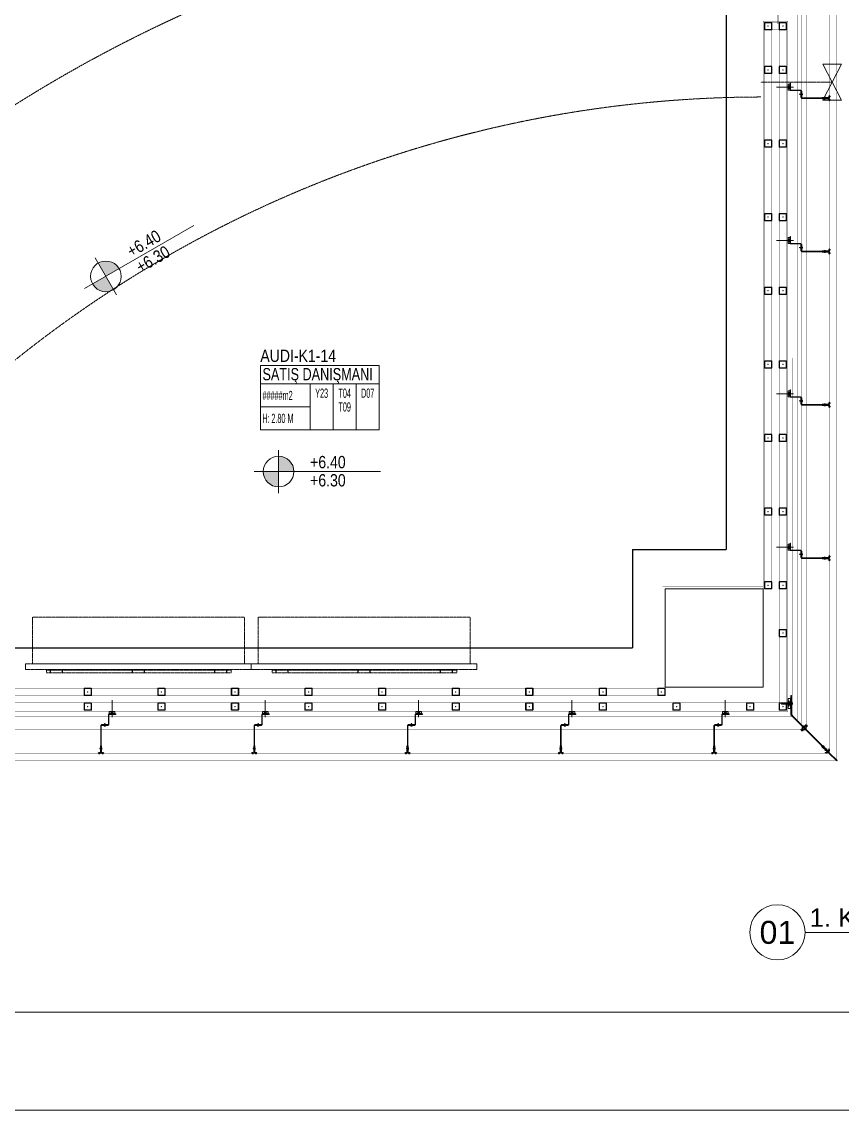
# Model space of a CAD drawing. Extents: x -1457 to 23780, y -2071 to 4205.
# Drawn here: x 10103 to 10772, y 0 to 887 of the extents above; entities that cross this region are included whole.
import ezdxf
from ezdxf.enums import TextEntityAlignment as Align

# ---------------------------------------------------------------- set-up
doc = ezdxf.new("R2010")
doc.units = 0
doc.header["$MEASUREMENT"] = 0
doc.linetypes.add('DASHED2', pattern=[0.375, 0.25, -0.125])
doc.linetypes.add('HIDDEN', pattern=[0.375, 0.25, -0.125])
doc.layers.get('0').update_dxf_attribs({"color": 9, "lineweight": 9})
for name, color, linetype, lineweight in [('21', 9, 'Continuous', 9), ('40A', 9, 'Continuous', 9), ('E-KABLO', 7, 'Continuous', 30), ('M-TEFRIS2-015', 129, 'Continuous', 9)]:
    doc.layers.add(name, color=color, linetype=linetype, lineweight=lineweight)
doc.styles.add('Arial', font='arial.ttf', dxfattribs={"height": 2.5})
doc.styles.add('MuuM_TEXT-ITALIC', font='ARIALNI.TTF')
doc.styles.add('MuuM_TEXT-STANDART', font='ARIALN.TTF')

# ---------------------------------------------------------------- blocks, each defined once
blk = doc.blocks.new('0_drawinglabel')
blk.add_lwpolyline([(3, 0), (46.46, 0)])
blk.add_circle((0, 0), 3)
at = {"style": 'Arial'}
blk.add_attdef('CIZIMADI', text='', height=2, dxfattribs=at).set_placement((3.5, 0), align=Align.BOTTOM_LEFT)
blk.add_attdef('OLCEK', text='', height=2, dxfattribs=at).set_placement((46.46, 0), align=Align.BOTTOM_RIGHT)
blk.add_attdef('CIZIMNO', text='', height=2.5, dxfattribs=at).set_placement((0, 0), align=Align.MIDDLE)
at = {"style": 'MuuM_TEXT-ITALIC'}
blk.add_attdef('DRAWINGNAME', text='', height=2, dxfattribs=at).set_placement((3.5, -0.59), align=Align.TOP_LEFT)
blk.add_attdef('SCALE', text='', height=2, dxfattribs=at).set_placement((46.46, -0.59), align=Align.TOP_RIGHT)
blk = doc.blocks.new('0_elevationtarget-p')
h = blk.add_hatch(color=256)
h.paths.add_polyline_path([(2.5, 0, 0.414214), (0, 2.5), (0, 0)])
h.paths.add_polyline_path([(0, 0), (-2.5, 0, 0.414214), (0, -2.5)])
blk.add_line((0, -3.5), (0, 3.5))
blk.add_lwpolyline([(16.6, 0), (-4, 0)])
blk.add_circle((0, 0), 2.5)
at = {"style": 'Arial'}
blk.add_attdef('BITMISKOT', text='', height=2, dxfattribs=at).set_placement((4.5, 0), align=Align.BOTTOM_LEFT)
blk.add_attdef('KABAKOT', text='', height=2, dxfattribs=at).set_placement((4.5, -0.59), align=Align.TOP_LEFT)
blk = doc.blocks.new('0_roomno2-flat-2')
at = {"layer": '21'}
blk.add_lwpolyline([(96.88, -52.5), (0, -52.5), (0, 0), (96.88, 0)], close=True, dxfattribs=at)
for points in [[(0, -15), (96.88, -15)], [(40.62, -15), (40.62, -52.5)], [(59.38, -15), (59.38, -52.5)], [(78.12, -15), (78.12, -52.5)], [(0, -33.75), (40.62, -33.75)]]:
    blk.add_lwpolyline(points, dxfattribs=at)
at = {"layer": '21', "style": 'MuuM_TEXT-STANDART', "width": 0.6}
blk.add_text('H:', height=7.5, dxfattribs=at).set_placement((1.75, -43.04), align=Align.MIDDLE_LEFT)
at = {"layer": '21', "style": 'Arial'}
blk.add_attdef('ODANO', (0, 5.85), '', height=10, dxfattribs=at)
blk.add_attdef('MEKANADI', text='', height=10, dxfattribs=at).set_placement((1.75, -15), align=Align.BOTTOM_LEFT)
at = {"layer": '21', "style": 'MuuM_TEXT-STANDART', "width": 0.6}
for tag, p in [('M2', (1.75, -24.38)), ('TEMIZTAVANYUKSEKLIGI', (9, -43.04))]:
    blk.add_attdef(tag, text='', height=7.5, dxfattribs=at).set_placement(p, align=Align.MIDDLE_LEFT)
for tag, p in [('YER01', (50, -22.5)), ('TAVAN01', (68.75, -22.5)), ('DUVAR01', (87.5, -22.5)), ('YER02', (50, -33.75)), ('TAVAN02', (68.75, -33.75)), ('DUVAR02', (87.5, -33.75)), ('YER03', (50, -45)), ('TAVAN03', (68.75, -45)), ('DUVAR03', (87.5, -45))]:
    blk.add_attdef(tag, text='', height=7.5, dxfattribs=at).set_placement(p, align=Align.MIDDLE_CENTER)
blk = doc.blocks.new('p-kolon_80x80')
blk.add_lwpolyline([(-40, -40), (40, -40), (40, 40), (-40, 40)], close=True)
blk = doc.blocks.new('p- alum kaplama profil')
at = {"lineweight": 13}
blk.add_lwpolyline([(7.12, 12.59), (7.12, 26.49)], dxfattribs=at)
at = {"lineweight": 18}
blk.add_lwpolyline([(4.09, 6.16), (-1.41, 6.16), (-1.41, 6.46), (4.09, 6.46, 0.414214), (4.29, 6.66), (4.29, 14.66, -0.414214), (4.79, 15.16), (10.29, 15.16), (10.29, 14.86), (4.79, 14.86, 0.414214), (4.59, 14.66), (4.59, 6.66, -0.414214)], format="xyb", close=True, dxfattribs=at)
at = {"lineweight": 5}
blk.add_lwpolyline([(9.44, 15.16), (4.79, 15.16), (4.79, 17.16), (9.44, 17.16)], close=True, dxfattribs=at)
for points in [[(4.79, 15.16), (9.44, 17.16)], [(9.44, 15.16), (4.79, 17.16)]]:
    blk.add_lwpolyline(points, dxfattribs=at)
blk.add_lwpolyline([(-2.06, 5.56), (-2.06, -2.34), (-2.06, -15.69), (-1.66, -15.69), (-1.66, -2.34), (-1.66, 5.56), (-1.66, 5.56), (-1.66, 5.57), (-1.66, 5.57), (-1.66, 5.58), (-1.66, 5.58), (-1.65, 5.59), (-1.65, 5.59), (-1.65, 5.59), (-1.65, 5.6), (-1.65, 5.6), (-1.64, 5.61), (-1.64, 5.61), (-1.64, 5.62), (-1.64, 5.62), (-1.63, 5.62), (-1.63, 5.63), (-1.63, 5.63), (-1.62, 5.63), (-1.62, 5.64), (-1.61, 5.64), (-1.61, 5.64), (-1.61, 5.64), (-1.6, 5.65), (-1.6, 5.65), (-1.59, 5.65), (-1.59, 5.65), (-1.58, 5.65), (-1.58, 5.65), (-1.57, 5.66), (-1.57, 5.66), (-1.56, 5.66), (-1.56, 5.66), (3.94, 5.66), (3.94, 6.06), (-1.56, 6.06), (-1.58, 6.06), (-1.61, 6.05), (-1.63, 6.05), (-1.66, 6.05), (-1.68, 6.04), (-1.7, 6.03), (-1.73, 6.03), (-1.75, 6.02), (-1.77, 6.01), (-1.79, 6), (-1.82, 5.99), (-1.84, 5.97), (-1.86, 5.96), (-1.88, 5.94), (-1.89, 5.93), (-1.91, 5.91), (-1.93, 5.89), (-1.95, 5.87), (-1.96, 5.85), (-1.97, 5.83), (-1.99, 5.81), (-2, 5.79), (-2.01, 5.77), (-2.02, 5.75), (-2.03, 5.72), (-2.04, 5.7), (-2.04, 5.68), (-2.05, 5.65), (-2.05, 5.63), (-2.06, 5.61), (-2.06, 5.58)], close=True)
blk.add_lwpolyline([(-1.66, -2.34), (-2.06, -2.34)])
for points in [[(-2.36, -10.84), (-2.36, -16.39), (-2.36, -16.39, -0.414214), (-2.51, -16.54), (-2.51, -16.54), (-4.06, -16.54), (-4.06, -16.84), (-2.51, -16.84), (-2.51, -16.84, 0.414214), (-2.06, -16.39), (-2.06, -10.84)], [(-1.36, -10.84), (-1.66, -10.84), (-1.66, -16.39, 0.414214), (-1.21, -16.84), (-1.21, -16.84), (0.34, -16.84), (0.34, -16.54), (-1.21, -16.54), (-1.21, -16.54, -0.414214), (-1.36, -16.39), (-1.36, -16.39)]]:
    blk.add_lwpolyline(points, format="xyb", close=True)
for points in [[(0.67, 5.66, -10), (1.91, 5.66, -10)], [(0.67, 5.66, -10), (0.67, 5.64, -10), (0.67, 5.62, -10), (0.67, 5.6, -10), (0.68, 5.58, -10), (0.68, 5.56, -10), (0.69, 5.54, -10), (0.69, 5.52, -10), (0.7, 5.5, -10), (0.7, 5.48, -10), (0.71, 5.46, -10), (0.72, 5.45, -10), (0.73, 5.43, -10), (0.74, 5.41, -10), (0.75, 5.4, -10), (0.76, 5.38, -10), (0.77, 5.36, -10), (0.79, 5.35, -10), (0.8, 5.33, -10), (0.81, 5.32, -10), (0.83, 5.31, -10), (0.84, 5.29, -10), (0.86, 5.28, -10), (0.87, 5.27, -10), (0.89, 5.26, -10), (0.91, 5.25, -10), (0.92, 5.24, -10), (0.94, 5.23, -10), (0.96, 5.22, -10), (0.98, 5.21, -10), (1, 5.21, -10), (1.02, 5.2, -10), (1.03, 5.2, -10)], [(0.96, 5.66, -10), (0.97, 5.66, -10), (0.97, 5.66, -10), (0.97, 5.66, -10), (0.98, 5.66, -10), (0.98, 5.66, -10), (0.99, 5.66, -10), (0.99, 5.66, -10), (1, 5.66, -10), (1, 5.67, -10), (1, 5.67, -10), (1.01, 5.67, -10), (1.01, 5.67, -10), (1.01, 5.67, -10), (1.02, 5.68, -10), (1.02, 5.68, -10), (1.02, 5.68, -10), (1.03, 5.69, -10), (1.03, 5.69, -10), (1.03, 5.69, -10), (1.04, 5.7, -10), (1.04, 5.7, -10), (1.04, 5.7, -10), (1.04, 5.71, -10), (1.04, 5.71, -10), (1.05, 5.72, -10), (1.05, 5.72, -10), (1.05, 5.72, -10), (1.05, 5.73, -10), (1.05, 5.73, -10), (1.05, 5.74, -10), (1.05, 5.74, -10), (1.05, 5.75, -10)], [(1.61, 6.87, -10), (0.98, 6.96, -10)], [(1.33, 5.85, -10), (0.98, 5.88, -10)], [(1.56, 7.05, -10), (1.02, 7.13, -10)], [(1.03, 5.2, -10), (1.04, 5.2, -10), (1.05, 5.19, -10), (1.05, 5.19, -10), (1.06, 5.19, -10), (1.06, 5.19, -10), (1.07, 5.19, -10), (1.07, 5.19, -10), (1.08, 5.19, -10), (1.08, 5.19, -10), (1.09, 5.19, -10), (1.09, 5.18, -10), (1.1, 5.18, -10), (1.1, 5.18, -10), (1.11, 5.18, -10), (1.11, 5.18, -10), (1.12, 5.18, -10), (1.12, 5.18, -10), (1.13, 5.18, -10), (1.13, 5.18, -10), (1.14, 5.18, -10), (1.15, 5.18, -10), (1.15, 5.18, -10), (1.16, 5.17, -10), (1.16, 5.17, -10), (1.17, 5.17, -10), (1.17, 5.17, -10), (1.18, 5.17, -10), (1.18, 5.17, -10), (1.19, 5.17, -10), (1.19, 5.17, -10), (1.2, 5.17, -10), (1.2, 5.17, -10)], [(1.05, 6.91, -10), (1.29, 7.56, -10)], [(1.05, 5.83, -10), (1.05, 6.01, -10)], [(1.05, 5.75, -10), (1.05, 5.83, -10)], [(1.2, 5.17, -10), (1.2, 5.2, -10)], [(1.38, 5.2, -10), (1.2, 5.2, -10)], [(1.29, 4.93, -10), (1.29, 7.8, -10)], [(1.53, 6.82, -10), (1.29, 7.56, -10)], [(1.29, 6.16, -10), (1.29, 6.26, -10)], [(1.38, 5.17, -10), (1.38, 5.2, -10)], [(1.38, 5.17, -10), (1.38, 5.17, -10), (1.39, 5.17, -10), (1.39, 5.17, -10), (1.4, 5.17, -10), (1.41, 5.17, -10), (1.41, 5.17, -10), (1.42, 5.17, -10), (1.42, 5.17, -10), (1.43, 5.17, -10), (1.43, 5.18, -10), (1.44, 5.18, -10), (1.44, 5.18, -10), (1.45, 5.18, -10), (1.45, 5.18, -10), (1.46, 5.18, -10), (1.46, 5.18, -10), (1.47, 5.18, -10), (1.47, 5.18, -10), (1.48, 5.18, -10), (1.48, 5.18, -10), (1.49, 5.18, -10), (1.5, 5.19, -10), (1.5, 5.19, -10), (1.51, 5.19, -10), (1.51, 5.19, -10), (1.52, 5.19, -10), (1.52, 5.19, -10), (1.53, 5.19, -10), (1.53, 5.19, -10), (1.54, 5.19, -10), (1.54, 5.2, -10), (1.55, 5.2, -10)], [(1.53, 5.75, -10), (1.53, 5.92, -10)], [(1.53, 5.75, -10), (1.53, 5.74, -10), (1.53, 5.74, -10), (1.53, 5.73, -10), (1.53, 5.73, -10), (1.53, 5.72, -10), (1.54, 5.72, -10), (1.54, 5.72, -10), (1.54, 5.71, -10), (1.54, 5.71, -10), (1.54, 5.7, -10), (1.54, 5.7, -10), (1.55, 5.7, -10), (1.55, 5.69, -10), (1.55, 5.69, -10), (1.55, 5.69, -10), (1.56, 5.68, -10), (1.56, 5.68, -10), (1.56, 5.68, -10), (1.57, 5.67, -10), (1.57, 5.67, -10), (1.58, 5.67, -10), (1.58, 5.67, -10), (1.58, 5.67, -10), (1.59, 5.66, -10), (1.59, 5.66, -10), (1.6, 5.66, -10), (1.6, 5.66, -10), (1.6, 5.66, -10), (1.61, 5.66, -10), (1.61, 5.66, -10), (1.62, 5.66, -10), (1.62, 5.66, -10)], [(1.55, 5.2, -10), (1.57, 5.2, -10), (1.59, 5.21, -10), (1.6, 5.21, -10), (1.62, 5.22, -10), (1.64, 5.23, -10), (1.66, 5.24, -10), (1.68, 5.25, -10), (1.69, 5.26, -10), (1.71, 5.27, -10), (1.73, 5.28, -10), (1.74, 5.29, -10), (1.76, 5.31, -10), (1.77, 5.32, -10), (1.78, 5.33, -10), (1.8, 5.35, -10), (1.81, 5.36, -10), (1.82, 5.38, -10), (1.83, 5.4, -10), (1.84, 5.41, -10), (1.85, 5.43, -10), (1.86, 5.45, -10), (1.87, 5.46, -10), (1.88, 5.48, -10), (1.89, 5.5, -10), (1.89, 5.52, -10), (1.9, 5.54, -10), (1.9, 5.56, -10), (1.9, 5.58, -10), (1.91, 5.6, -10), (1.91, 5.62, -10), (1.91, 5.64, -10), (1.91, 5.66, -10)], [(-3.84, -17.04, 0), (-3.81, -17.07, 0), (-3.78, -17.1, 0), (-3.75, -17.12, 0), (-3.72, -17.15, 0), (-3.69, -17.17, 0), (-3.66, -17.19, 0), (-3.62, -17.21, 0), (-3.59, -17.23, 0), (-3.55, -17.24, 0), (-3.52, -17.26, 0), (-3.48, -17.27, 0), (-3.44, -17.28, 0), (-3.4, -17.28, 0), (-3.36, -17.29, 0), (-3.32, -17.29, 0), (-3.29, -17.29, 0), (-3.25, -17.29, 0), (-3.21, -17.29, 0), (-3.17, -17.28, 0), (-3.13, -17.28, 0), (-3.09, -17.27, 0), (-3.06, -17.26, 0), (-3.02, -17.24, 0), (-2.98, -17.23, 0), (-2.95, -17.21, 0), (-2.91, -17.19, 0), (-2.88, -17.17, 0), (-2.85, -17.15, 0), (-2.82, -17.12, 0), (-2.79, -17.1, 0), (-2.76, -17.07, 0), (-2.73, -17.04, 0)], [(-3.29, -17.04, 0), (-3.84, -17.04, 0)], [(-2.85, -16.54, 0), (-2.86, -16.51, 0), (-2.87, -16.47, 0), (-2.89, -16.44, 0), (-2.91, -16.41, 0), (-2.93, -16.38, 0), (-2.96, -16.35, 0), (-2.98, -16.33, 0), (-3.01, -16.31, 0), (-3.04, -16.29, 0), (-3.07, -16.27, 0), (-3.11, -16.25, 0), (-3.14, -16.24, 0), (-3.18, -16.23, 0), (-3.21, -16.22, 0), (-3.25, -16.22, 0), (-3.29, -16.22, 0), (-3.32, -16.22, 0), (-3.36, -16.22, 0), (-3.39, -16.23, 0), (-3.43, -16.24, 0), (-3.46, -16.25, 0), (-3.5, -16.27, 0), (-3.53, -16.29, 0), (-3.56, -16.31, 0), (-3.59, -16.33, 0), (-3.61, -16.35, 0), (-3.64, -16.38, 0), (-3.66, -16.41, 0), (-3.68, -16.44, 0), (-3.7, -16.47, 0), (-3.71, -16.51, 0), (-3.73, -16.54, 0)], [(-3.29, -16.54, 0), (-3.73, -16.54, 0)], [(-3.29, -16.54, 0), (-3.55, -16.54, 0)], [(-3.55, -16.54, 0), (-3.29, -16.54, 0)], [(-3.55, -17.04, 0), (-3.55, -16.54, 0)], [(-3.29, -17.54, 0), (-3.29, -16.04, 0)], [(-3.29, -16.54, 0), (-2.85, -16.54, 0)], [(-3.29, -16.54, 0), (-3.03, -16.54, 0)], [(-3.03, -16.54, 0), (-3.29, -16.54, 0)], [(-3.29, -17.04, 0), (-2.73, -17.04, 0)], [(-3.03, -17.04, 0), (-3.03, -16.54, 0)], [(-2.86, -13.04, 0), (-0.86, -13.04, 0)], [(-2.36, -12.52, 0), (-2.4, -12.53, 0), (-2.43, -12.56, 0), (-2.47, -12.58, 0), (-2.5, -12.6, 0), (-2.53, -12.63, 0), (-2.56, -12.66, 0), (-2.59, -12.69, 0), (-2.61, -12.73, 0), (-2.63, -12.76, 0), (-2.65, -12.8, 0), (-2.67, -12.84, 0), (-2.68, -12.88, 0), (-2.69, -12.92, 0), (-2.7, -12.96, 0), (-2.71, -13, 0), (-2.71, -13.04, 0), (-2.71, -13.08, 0), (-2.7, -13.13, 0), (-2.69, -13.17, 0), (-2.68, -13.21, 0), (-2.67, -13.25, 0), (-2.65, -13.28, 0), (-2.63, -13.32, 0), (-2.61, -13.36, 0), (-2.59, -13.39, 0), (-2.56, -13.42, 0), (-2.53, -13.45, 0), (-2.5, -13.48, 0), (-2.47, -13.51, 0), (-2.43, -13.53, 0), (-2.4, -13.55, 0), (-2.36, -13.57, 0)], [(-2.36, -13.04, 0), (-2.36, -12.52, 0)], [(-2.36, -13.04, 0), (-2.36, -12.73, 0)], [(-2.36, -12.73, 0), (-2.36, -13.04, 0)], [(-1.36, -12.73, 0), (-2.36, -12.73, 0)], [(-2.36, -13.04, 0), (-2.36, -13.36, 0)], [(-2.36, -13.04, 0), (-2.36, -13.57, 0)], [(-2.36, -13.36, 0), (-2.36, -13.04, 0)], [(-1.36, -13.36, 0), (-2.36, -13.36, 0)], [(-1.36, -13.04, 0), (-1.36, -12.37, 0)], [(-1.36, -13.72, 0), (-1.32, -13.68, 0), (-1.29, -13.65, 0), (-1.26, -13.61, 0), (-1.23, -13.58, 0), (-1.2, -13.54, 0), (-1.18, -13.5, 0), (-1.16, -13.45, 0), (-1.14, -13.41, 0), (-1.12, -13.37, 0), (-1.1, -13.32, 0), (-1.09, -13.28, 0), (-1.08, -13.23, 0), (-1.07, -13.18, 0), (-1.06, -13.14, 0), (-1.06, -13.09, 0), (-1.06, -13.04, 0), (-1.06, -12.99, 0), (-1.06, -12.95, 0), (-1.07, -12.9, 0), (-1.08, -12.85, 0), (-1.09, -12.81, 0), (-1.1, -12.76, 0), (-1.12, -12.72, 0), (-1.14, -12.67, 0), (-1.16, -12.63, 0), (-1.18, -12.59, 0), (-1.2, -12.55, 0), (-1.23, -12.51, 0), (-1.26, -12.47, 0), (-1.29, -12.43, 0), (-1.32, -12.4, 0), (-1.36, -12.37, 0)], [(-1.36, -13.04, 0), (-1.36, -13.72, 0)], [(-0.56, -17.04, 0), (-1.11, -17.04, 0)], [(0, -17.04, 0), (-0.03, -17.07, 0), (-0.06, -17.1, 0), (-0.09, -17.12, 0), (-0.12, -17.15, 0), (-0.15, -17.17, 0), (-0.18, -17.19, 0), (-0.22, -17.21, 0), (-0.25, -17.23, 0), (-0.29, -17.24, 0), (-0.33, -17.26, 0), (-0.36, -17.27, 0), (-0.4, -17.28, 0), (-0.44, -17.28, 0), (-0.48, -17.29, 0), (-0.52, -17.29, 0), (-0.56, -17.29, 0), (-0.59, -17.29, 0), (-0.63, -17.29, 0), (-0.67, -17.28, 0), (-0.71, -17.28, 0), (-0.75, -17.27, 0), (-0.79, -17.26, 0), (-0.82, -17.24, 0), (-0.86, -17.23, 0), (-0.89, -17.21, 0), (-0.93, -17.19, 0), (-0.96, -17.17, 0), (-0.99, -17.15, 0), (-1.02, -17.12, 0), (-1.05, -17.1, 0), (-1.08, -17.07, 0), (-1.11, -17.04, 0)], [(-1, -16.54, 0), (-0.98, -16.51, 0), (-0.97, -16.47, 0), (-0.95, -16.44, 0), (-0.93, -16.41, 0), (-0.91, -16.38, 0), (-0.88, -16.35, 0), (-0.86, -16.33, 0), (-0.83, -16.31, 0), (-0.8, -16.29, 0), (-0.77, -16.27, 0), (-0.73, -16.25, 0), (-0.7, -16.24, 0), (-0.66, -16.23, 0), (-0.63, -16.22, 0), (-0.59, -16.22, 0), (-0.56, -16.22, 0), (-0.52, -16.22, 0), (-0.48, -16.22, 0), (-0.45, -16.23, 0), (-0.41, -16.24, 0), (-0.38, -16.25, 0), (-0.34, -16.27, 0), (-0.31, -16.29, 0), (-0.28, -16.31, 0), (-0.25, -16.33, 0), (-0.23, -16.35, 0), (-0.2, -16.38, 0), (-0.18, -16.41, 0), (-0.16, -16.44, 0), (-0.14, -16.47, 0), (-0.13, -16.51, 0), (-0.12, -16.54, 0)], [(-0.56, -16.54, 0), (-1, -16.54, 0)], [(-0.56, -16.54, 0), (-0.82, -16.54, 0)], [(-0.82, -16.54, 0), (-0.56, -16.54, 0)], [(-0.82, -17.04, 0), (-0.82, -16.54, 0)], [(-0.56, -17.54, 0), (-0.56, -16.04, 0)], [(-0.56, -16.54, 0), (-0.3, -16.54, 0)], [(-0.56, -16.54, 0), (-0.12, -16.54, 0)], [(-0.3, -16.54, 0), (-0.56, -16.54, 0)], [(-0.56, -17.04, 0), (0, -17.04, 0)], [(-0.3, -17.04, 0), (-0.3, -16.54, 0)]]:
    blk.add_polyline3d(points)
blk = doc.blocks.new('p-cephe_kose profili')
at = {"linetype": 'Continuous', "lineweight": 13}
for p, q in [((-2.75, 12.75), (-3.15, 12.75)), ((-3.15, -2.87), (-3.15, 12.75)), ((-2.75, -3.03), (-2.75, 12.75)), ((-3.15, -2.87), (-30.14, -29.86)), ((-2.75, -3.03), (-29.86, -30.14)), ((-33.85, -33.57), (-40.45, -40.17)), ((-33.57, -33.85), (-40.17, -40.45)), ((-34, -30.65), (-34, -32.75)), ((-34, -30.65), (-33.7, -30.65)), ((-33.85, -33.57), (-30.14, -29.86)), ((-33.57, -33.85), (-33.85, -33.57)), ((-33.7, -30.65), (-33.7, -32.75)), ((-33.57, -33.85), (-29.86, -30.14)), ((-33.53, -32.82), (-28.58, -27.87)), ((-33.32, -33.03), (-28.37, -28.08)), ((-28.08, -28.37), (-33.03, -33.32)), ((-27.87, -28.58), (-32.82, -33.53)), ((-32.75, -33.7), (-30.65, -33.7)), ((-32.75, -34), (-30.65, -34)), ((-30.65, -34), (-30.65, -33.7)), ((-30.14, -29.86), (-29.86, -30.14)), ((-29.86, -30.14), (-30.14, -29.86)), ((-28.37, -28.08), (-28.58, -27.87)), ((-28.08, -28.37), (-27.87, -28.58)), ((-40.45, -40.17), (-40.17, -40.45))]:
    blk.add_line(p, q, dxfattribs=at)
at = {"linetype": 'Continuous', "lineweight": 5}
for p, q in [((-2.75, 2.25), (-0.25, 10.25)), ((-0.25, 2.25), (-2.75, 10.25)), ((-3.15, 6.69), (1.05, 6.69)), ((1.05, 5.81), (-3.15, 5.81)), ((-2.73, 6.25), (4.2, 6.25)), ((4.85, 6.62), (1.05, 6.62)), ((4.85, 5.88), (1.05, 5.88))]:
    blk.add_line(p, q, dxfattribs=at)
for p, q in [((-16.23, -12.06), (-13.36, -12.06)), ((-15.99, -11.97), (-15.95, -11.97)), ((-15.99, -12.15), (-15.95, -12.15)), ((-15.95, -11.97), (-15.95, -12.15)), ((-15.5, -12.68), (-15.5, -11.44)), ((-15.41, -11.82), (-15.23, -11.82)), ((-15.41, -12.3), (-15.32, -12.3)), ((-15.32, -12.3), (-15.14, -12.3)), ((-15.3, -12.02), (-15.28, -12.37)), ((-15.23, -11.82), (-15.05, -11.82)), ((-15.19, -11.74), (-15.1, -12.37)), ((-15.14, -12.3), (-14.96, -12.3)), ((-15.05, -11.82), (-14.87, -11.82)), ((-15.01, -11.74), (-14.92, -12.37)), ((-14.96, -12.3), (-14.78, -12.3)), ((-14.87, -11.82), (-14.69, -11.82)), ((-14.83, -11.74), (-14.74, -12.37)), ((-14.78, -12.3), (-14.6, -12.3)), ((-14.69, -11.82), (-14.51, -11.82)), ((-14.65, -11.74), (-14.56, -12.37)), ((-14.6, -12.3), (-14.42, -12.3)), ((-14.51, -11.82), (-14.33, -11.82)), ((-14.47, -11.74), (-14.38, -12.37)), ((-14.42, -12.3), (-14.24, -12.3)), ((-14.33, -11.82), (-13.6, -12.06)), ((-14.29, -11.74), (-14.2, -12.37)), ((-14.24, -12.3), (-13.6, -12.06)), ((-14.1, -11.79), (-14.03, -12.33)), ((-12.68, -15.51), (-11.44, -15.51)), ((-11.74, -14.3), (-12.37, -14.21)), ((-11.74, -14.48), (-12.37, -14.39)), ((-11.74, -14.66), (-12.37, -14.57)), ((-11.74, -14.84), (-12.37, -14.75)), ((-11.74, -15.02), (-12.37, -14.93)), ((-11.74, -15.2), (-12.37, -15.11)), ((-12.02, -15.31), (-12.37, -15.29)), ((-11.79, -14.11), (-12.33, -14.03)), ((-12.3, -14.25), (-12.06, -13.61)), ((-12.3, -14.43), (-12.3, -14.25)), ((-12.3, -14.61), (-12.3, -14.43)), ((-12.3, -14.79), (-12.3, -14.61)), ((-12.3, -14.97), (-12.3, -14.79)), ((-12.3, -15.15), (-12.3, -14.97)), ((-12.3, -15.33), (-12.3, -15.15)), ((-12.3, -15.42), (-12.3, -15.33)), ((-12.15, -15.99), (-12.15, -15.96)), ((-11.97, -15.96), (-12.15, -15.96)), ((-12.06, -16.24), (-12.06, -13.37)), ((-11.82, -14.34), (-12.06, -13.61)), ((-11.97, -15.99), (-11.97, -15.96)), ((-11.82, -14.52), (-11.82, -14.34)), ((-11.82, -14.7), (-11.82, -14.52)), ((-11.82, -14.88), (-11.82, -14.7)), ((-11.82, -15.06), (-11.82, -14.88)), ((-11.82, -15.24), (-11.82, -15.06)), ((-11.82, -15.42), (-11.82, -15.24))]:
    blk.add_line(p, q)
at = {"linetype": 'Continuous', "lineweight": 18}
for p, q in [((-15.25, -10.86), (-15.25, -14)), ((-15.25, -10.86), (-14.95, -10.86)), ((-14.95, -10.86), (-14.95, -14)), ((-14.78, -14.07), (-12.56, -11.86)), ((-14.57, -14.28), (-12.35, -12.07)), ((-12.07, -12.35), (-14.28, -14.57)), ((-11.86, -12.56), (-14.07, -14.78)), ((-14, -14.95), (-10.86, -14.95)), ((-14, -15.25), (-10.86, -15.25)), ((-12.35, -12.07), (-12.56, -11.86)), ((-12.07, -12.35), (-11.86, -12.56)), ((-10.86, -15.25), (-10.86, -14.95))]:
    blk.add_line(p, q, dxfattribs=at)
at = {"lineweight": 5}
for p, q in [((-13.02, -13.73), (-13.73, -13.02)), ((-13.29, -13.01), (-13.66, -13.38)), ((-13.65, -12.66), (-12.44, -13.86)), ((-13.29, -13.01), (-13.52, -13.23)), ((-13.52, -13.23), (-13.29, -13.01)), ((-13.29, -13.01), (-12.92, -12.64)), ((-13.29, -13.01), (-13.07, -12.79)), ((-13.07, -12.79), (-13.29, -13.01)), ((-12.57, -13.28), (-13.28, -12.57)), ((-12.8, -13.5), (-13.27, -13.98)), ((-12.8, -13.5), (-12.32, -13.03)), ((-34.6, -31.92), (-33.2, -31.92)), ((-34.1, -31.92), (-34.1, -31.37)), ((-34.1, -31.66), (-33.7, -31.66)), ((-34.1, -31.92), (-34.1, -32.47)), ((-34.1, -32.18), (-33.7, -32.18)), ((-33.7, -31.92), (-33.7, -31.48)), ((-33.7, -31.92), (-33.7, -31.66)), ((-33.7, -31.66), (-33.7, -31.92)), ((-33.7, -31.92), (-33.7, -32.36)), ((-33.7, -31.92), (-33.7, -32.18)), ((-33.7, -32.18), (-33.7, -31.92)), ((-31.92, -34.1), (-32.47, -34.1)), ((-31.92, -33.7), (-32.36, -33.7)), ((-31.92, -33.7), (-32.18, -33.7)), ((-32.18, -33.7), (-31.92, -33.7)), ((-32.18, -34.1), (-32.18, -33.7)), ((-31.22, -31.93), (-31.93, -31.22)), ((-31.92, -34.6), (-31.92, -33.2)), ((-31.92, -33.7), (-31.66, -33.7)), ((-31.92, -33.7), (-31.48, -33.7)), ((-31.66, -33.7), (-31.92, -33.7)), ((-31.92, -34.1), (-31.37, -34.1)), ((-31.49, -31.21), (-31.86, -31.58)), ((-31.85, -30.86), (-30.64, -32.06)), ((-31.49, -31.21), (-31.71, -31.43)), ((-31.71, -31.43), (-31.49, -31.21)), ((-31.66, -34.1), (-31.66, -33.7)), ((-31.49, -31.21), (-31.12, -30.84)), ((-31.49, -31.21), (-31.27, -30.99)), ((-31.27, -30.99), (-31.49, -31.21)), ((-30.77, -31.48), (-31.48, -30.77)), ((-31, -31.7), (-31.47, -32.18)), ((-31, -31.7), (-30.52, -31.23)), ((-28.94, -29.65), (-29.65, -28.94)), ((-29.22, -28.93), (-29.59, -29.3)), ((-29.57, -28.58), (-28.37, -29.78)), ((-29.22, -28.93), (-29.44, -29.16)), ((-29.44, -29.16), (-29.22, -28.93)), ((-29.22, -28.93), (-28.84, -28.56)), ((-29.22, -28.93), (-28.99, -28.71)), ((-28.99, -28.71), (-29.22, -28.93)), ((-28.5, -29.21), (-29.21, -28.5)), ((-28.72, -29.43), (-29.2, -29.91)), ((-28.72, -29.43), (-28.24, -28.95))]:
    blk.add_line(p, q, dxfattribs=at)
at = {"lineweight": 0}
blk.add_line((-34, -32.75), (-34, -30.75), dxfattribs=at)
at = {"linetype": 'Continuous', "lineweight": 5}
for points in [[(-2.75, 10.25), (-0.25, 10.25), (-0.25, 2.25), (-2.75, 2.25)], [(1.05, 6.75), (4.85, 6.75), (4.85, 5.75), (1.05, 5.75)]]:
    blk.add_lwpolyline(points, close=True, dxfattribs=at)
blk.add_lwpolyline([(-38.03, -37.75), (-37.75, -38.03)])
for centre, radius, start, end in [((-14.88, -12.06), 1.11, 166.64023, 175.47875), ((-14.88, -12.06), 1.11, 184.52125, 193.35977), ((-15.5, -11.91), 0.473, 90, 166.64023), ((-15.5, -12.21), 0.473, 193.35977, 270), ((-15.41, -11.73), 0.09, 180, 270), ((-15.41, -12.39), 0.09, 90, 180), ((-12.21, -15.51), 0.473, 180, 256.64023), ((-12.39, -15.42), 0.09, 270, 0), ((-12.06, -14.89), 1.11, 256.64023, 265.47875), ((-12.06, -14.89), 1.11, 274.52125, 283.35977), ((-11.73, -15.42), 0.09, 180, 270), ((-11.91, -15.51), 0.473, 283.35977, 360)]:
    blk.add_arc(centre, radius, start, end)
at = {"linetype": 'Continuous', "lineweight": 18}
for centre, radius, start, end in [((-14.85, -14), 0.4, 180, 315), ((-14.85, -14), 0.1, 180, 315), ((-14, -14.85), 0.4, 135, 270), ((-14, -14.85), 0.1, 135, 270)]:
    blk.add_arc(centre, radius, start, end, dxfattribs=at)
at = {"lineweight": 5}
for centre, radius, start, end in [((-13.35, -12.95), 0.57, 67.91943, 202.08057), ((-13.23, -13.07), 0.909, 267.07503, 2.92498), ((-33.62, -31.92), 0.732, 131.19054, 228.80946), ((-33.83, -31.92), 0.46, 286.95738, 73.04263), ((-31.92, -33.62), 0.732, 221.19054, 318.80946), ((-31.92, -33.83), 0.46, 16.95737, 163.04262), ((-31.55, -31.15), 0.57, 67.91943, 202.08057), ((-31.43, -31.27), 0.909, 267.07503, 2.92498), ((-29.27, -28.88), 0.57, 67.91943, 202.08057), ((-29.15, -29), 0.909, 267.07503, 2.92498)]:
    blk.add_arc(centre, radius, start, end, dxfattribs=at)
at = {"linetype": 'Continuous', "lineweight": 13}
for centre, radius, start, end in [((-33.6, -32.75), 0.4, 180, 315), ((-33.6, -32.75), 0.1, 180, 315), ((-32.75, -33.6), 0.4, 135, 270), ((-32.75, -33.6), 0.1, 135, 270)]:
    blk.add_arc(centre, radius, start, end, dxfattribs=at)
at = {"linetype": 'Continuous', "lineweight": 5}
blk.add_rational_spline([(-3.15, 7.25), (-3.22, 7.25), (-3.29, 7.25), (-3.63, 7.25), (-3.68, 6.91), (-3.7, 6.83), (-3.71, 6.75), (-3.79, 6.25), (-3.71, 5.75), (-3.7, 5.67), (-3.68, 5.59), (-3.63, 5.25), (-3.29, 5.25), (-3.22, 5.25), (-3.15, 5.25), (-3.15, 6.25), (-3.15, 7.25)], [1, 1, 1, 0.760917374327, 1, 1, 1, 1, 1, 1, 1, 0.760917374327, 1, 1, 1, 1, 1], degree=2, knots=[0, 0, 0, 1, 1, 2, 2, 3, 3, 4, 4, 5, 5, 6, 6, 7, 7, 8, 8, 8], dxfattribs=at)
blk = doc.blocks.new('p-cam dönüş noktası')
at = {"layer": '21', "elevation": 0}
for points in [[(-26.5, 56.83), (-34.04, 56.83), (-26.5, 42.14)], [(-26.5, 56.83), (-18.95, 56.83), (-26.5, 42.14)], [(-26.5, 27.45), (-34.04, 27.45), (-26.5, 42.14)], [(-26.5, 27.45), (-18.95, 27.45), (-26.5, 42.14)]]:
    blk.add_lwpolyline(points, dxfattribs=at)
at = {"layer": '21', "linetype": 'DASHED2', "elevation": 0}
blk.add_lwpolyline([(-26.5, 42.14), (-84.7, 42.14)], dxfattribs=at)
at = {"layer": '21', "style": 'MuuM_TEXT-STANDART'}
for s, p in [('CAM DÖNÜŞ ', (0, 0)), ('NOKTASI', (19.23, 10.07))]:
    blk.add_text(s, height=10, rotation=90, dxfattribs=at).set_placement(p)
blk = doc.blocks.new('prf-60x60')
for points in [[(-2.5, -6), (2.5, -6, 0.414214), (3, -5.5), (3, -0.5, 0.414214), (2.5, 0), (-2.5, 0, 0.414214), (-3, -0.5), (-3, -5.5, 0.414214)], [(-2.5, -5.7), (2.5, -5.7, 0.414214), (2.7, -5.5), (2.7, -0.5, 0.414214), (2.5, -0.3), (-2.5, -0.3, 0.414214), (-2.7, -0.5), (-2.7, -5.5, 0.414214)]]:
    blk.add_lwpolyline(points, format="xyb", close=True)
at = {"color": 252}
blk.add_point((0, -3), dxfattribs=at)

msp = doc.modelspace()

# ---------------------------------------------------------------- linework, layer by layer
at = {"layer": '40A'}
for points in [[(11890, 4205), (5945, 4205), (5945, 0), (11890, 0)], [(11350.06, 80), (6025, 80), (6025, 4125), (11350.06, 4125)]]:
    msp.add_lwpolyline(points, close=True, dxfattribs=at)
at = {"layer": 'E-KABLO', "color": 6}
for p, q in [((10677.25, 1214.55), (10677.25, 457.09)), ((10601, 457.09), (10601, 377.01)), ((10601, 457.09), (10677.25, 457.09)), ((10034.69, 377.01), (10601, 377.01))]:
    msp.add_line(p, q, dxfattribs=at)
at = {"layer": 'M-TEFRIS2-015', "linetype": 'HIDDEN', "lineweight": 0}
for p, q in [((10111.53, 363.89), (10111.53, 401.89)), ((10111.53, 401.89), (10284.53, 401.89)), ((10284.53, 401.89), (10284.53, 363.89)), ((10295.53, 363.89), (10295.53, 401.89)), ((10295.53, 401.89), (10468.53, 401.89)), ((10468.53, 401.89), (10468.53, 363.89)), ((10106.03, 359.39), (10106.03, 363.89)), ((10106.03, 363.89), (10290.03, 363.89)), ((10284.53, 363.89), (10111.53, 363.89)), ((10290.03, 359.39), (10290.03, 363.89)), ((10290.03, 359.39), (10290.03, 363.89)), ((10290.03, 363.89), (10474.03, 363.89)), ((10468.53, 363.89), (10295.53, 363.89)), ((10474.03, 359.39), (10474.03, 363.89)), ((10290.03, 359.39), (10106.03, 359.39)), ((10123.04, 356.59), (10123.04, 359.09)), ((10126.03, 359.09), (10123.04, 359.09)), ((10126.03, 358.59), (10123.04, 358.59)), ((10273.69, 356.59), (10123.04, 356.59)), ((10126.03, 357.09), (10126.03, 359.39)), ((10126.23, 357.09), (10126.03, 357.09)), ((10126.23, 356.59), (10126.03, 356.59)), ((10126.23, 357.09), (10126.23, 359.39)), ((10135.83, 359.09), (10126.23, 359.09)), ((10135.83, 358.59), (10126.23, 358.59)), ((10135.83, 357.09), (10135.83, 359.39)), ((10136.03, 357.09), (10135.83, 357.09)), ((10135.83, 356.59), (10136.03, 356.59)), ((10136.03, 357.09), (10136.03, 359.39)), ((10193.03, 359.09), (10136.03, 359.09)), ((10193.03, 358.59), (10136.03, 358.59)), ((10193.03, 357.09), (10193.03, 359.39)), ((10193.23, 357.09), (10193.03, 357.09)), ((10193.23, 356.59), (10193.03, 356.59)), ((10193.23, 357.09), (10193.23, 359.39)), ((10202.83, 359.09), (10193.23, 359.09)), ((10202.83, 358.59), (10193.23, 358.59)), ((10202.83, 357.09), (10202.83, 359.39)), ((10203.03, 357.09), (10202.83, 357.09)), ((10202.83, 356.59), (10203.03, 356.59)), ((10203.03, 357.09), (10203.03, 359.39)), ((10260.03, 359.09), (10203.03, 359.09)), ((10260.03, 358.59), (10203.03, 358.59)), ((10260.03, 357.09), (10260.03, 359.39)), ((10260.23, 357.09), (10260.03, 357.09)), ((10260.23, 356.59), (10260.03, 356.59)), ((10260.23, 357.09), (10260.23, 359.39)), ((10269.83, 359.09), (10260.23, 359.09)), ((10269.83, 358.59), (10260.23, 358.59)), ((10269.83, 357.09), (10269.83, 359.39)), ((10270.03, 357.09), (10269.83, 357.09)), ((10269.83, 356.59), (10270.03, 356.59)), ((10270.03, 357.09), (10270.03, 359.39)), ((10273.69, 359.09), (10270.03, 359.09)), ((10273.69, 358.59), (10270.03, 358.59)), ((10273.69, 359.09), (10273.69, 356.59)), ((10474.03, 359.39), (10290.03, 359.39)), ((10307.04, 356.59), (10307.04, 359.09)), ((10310.03, 359.09), (10307.04, 359.09)), ((10310.03, 358.59), (10307.04, 358.59)), ((10457.69, 356.59), (10307.04, 356.59)), ((10310.03, 357.09), (10310.03, 359.39)), ((10310.23, 357.09), (10310.03, 357.09)), ((10310.23, 356.59), (10310.03, 356.59)), ((10310.23, 357.09), (10310.23, 359.39)), ((10319.83, 359.09), (10310.23, 359.09)), ((10319.83, 358.59), (10310.23, 358.59)), ((10319.83, 357.09), (10319.83, 359.39)), ((10320.03, 357.09), (10319.83, 357.09)), ((10319.83, 356.59), (10320.03, 356.59)), ((10320.03, 357.09), (10320.03, 359.39)), ((10377.03, 359.09), (10320.03, 359.09)), ((10377.03, 358.59), (10320.03, 358.59)), ((10377.03, 357.09), (10377.03, 359.39)), ((10377.23, 357.09), (10377.03, 357.09)), ((10377.23, 356.59), (10377.03, 356.59)), ((10377.23, 357.09), (10377.23, 359.39)), ((10386.83, 359.09), (10377.23, 359.09)), ((10386.83, 358.59), (10377.23, 358.59)), ((10386.83, 357.09), (10386.83, 359.39)), ((10387.03, 357.09), (10386.83, 357.09)), ((10386.83, 356.59), (10387.03, 356.59)), ((10387.03, 357.09), (10387.03, 359.39)), ((10444.03, 359.09), (10387.03, 359.09)), ((10444.03, 358.59), (10387.03, 358.59)), ((10444.03, 357.09), (10444.03, 359.39)), ((10444.23, 357.09), (10444.03, 357.09)), ((10444.23, 356.59), (10444.03, 356.59)), ((10444.23, 357.09), (10444.23, 359.39)), ((10453.83, 359.09), (10444.23, 359.09)), ((10453.83, 358.59), (10444.23, 358.59)), ((10453.83, 357.09), (10453.83, 359.39)), ((10454.03, 357.09), (10453.83, 357.09)), ((10453.83, 356.59), (10454.03, 356.59)), ((10454.03, 357.09), (10454.03, 359.39)), ((10457.69, 359.09), (10454.03, 359.09)), ((10457.69, 358.59), (10454.03, 358.59)), ((10457.69, 359.09), (10457.69, 356.59))]:
    msp.add_line(p, q, dxfattribs=at)
at = {"layer": 'M-TEFRIS2-015', "linetype": 'HIDDEN', "lineweight": 0, "const_width": 0.2}
for points in [[(10767.5, 906.95), (10767.5, 906.95), (10767.5, 285), (9765.58, 285)], [(10761.5, 906.95), (10761.5, 291), (9765.58, 291)], [(10735.5, 906.65), (10735.5, 317), (9765.58, 317)], [(10738.5, 906.65), (10738.5, 314), (9765.58, 314)], [(10742.5, 906.65), (10742.5, 906.65), (10742.5, 310), (9765.88, 310)], [(9773.88, 320.98), (10731.53, 321.02), (10731.5, 897.1), (10731.5, 897.1)], [(10719.15, 898.57), (10719.15, 885.75), (10719.28, 885.57), (10720.02, 885.57), (10720.15, 885.75), (10720.15, 898.57)], [(10708.5, 425), (10708.5, 886.77), (10726.5, 886.77), (10726.5, 326), (9793.76, 326), (9793.76, 344), (9927.5, 344)], [(10714.5, 425), (10714.5, 880.77), (10720.5, 880.77), (10720.5, 332), (9799.76, 332), (9799.76, 338), (9927.5, 338), (9927.5, 344)], [(10625.5, 345), (10625.5, 427), (10707.5, 427)], [(10707.5, 425), (10708.5, 425)], [(10007.5, 344), (10627.5, 344), (10627.5, 345)], [(10007.5, 338), (10627, 338)]]:
    msp.add_lwpolyline(points, dxfattribs=at)
msp.add_lwpolyline([(10707.5, 887.77), (10727.5, 887.77), (10727.5, 325), (9792.76, 325), (9792.76, 345), (10707.5, 345)], close=True, dxfattribs=at)
at = {"layer": 'M-TEFRIS2-015', "linetype": 'HIDDEN', "lineweight": 0}
for radius, start, end in [(1335.17, 90, 158.16106), (1144.79, 90, 155.56908), (975, 90.11753, 149.41968)]:
    msp.add_arc((10707.5, -149.03), radius, start, end, dxfattribs=at)

# ---------------------------------------------------------------- block references
at = {"layer": '21'}
ref = msp.add_blockref('0_drawinglabel', (10719.05, 145), dxfattribs=dict(at, xscale=7.5, yscale=7.5, zscale=7.5))
ref.add_attrib('CIZIMNO', '01', dxfattribs={"layer": '0', "height": 18.75, "style": 'Arial'}).set_placement((10719.05, 145), align=Align.MIDDLE)
ref.add_attrib('CIZIMADI', '1. KAT PLANI', dxfattribs={"layer": '0', "height": 15, "style": 'Arial'}).set_placement((10745.3, 145), align=Align.BOTTOM_LEFT)
ref.add_attrib('OLCEK', '1:50', dxfattribs={"layer": '0', "height": 15, "style": 'Arial'}).set_placement((11067.5, 145), align=Align.BOTTOM_RIGHT)
at = {"layer": 'M-TEFRIS2-015', "linetype": 'HIDDEN', "lineweight": 0}
for name, p, rotation in [('prf-60x60', (10714.5, 883.77), 270), ('prf-60x60', (10726.5, 883.77), 270), ('prf-60x60', (10714.5, 848), 270), ('prf-60x60', (10726.5, 848), 270), ('p- alum kaplama profil', (10744.66, 826.86), 90), ('prf-60x60', (10714.5, 788), 270), ('prf-60x60', (10726.5, 788), 270), ('prf-60x60', (10714.5, 728), 270), ('prf-60x60', (10726.5, 728), 270), ('p- alum kaplama profil', (10744.66, 701.86), 90), ('prf-60x60', (10714.5, 668), 270), ('prf-60x60', (10726.5, 668), 270), ('prf-60x60', (10714.5, 608), 270), ('prf-60x60', (10726.5, 608), 270), ('p- alum kaplama profil', (10744.66, 576.86), 90), ('prf-60x60', (10714.5, 548), 270), ('prf-60x60', (10726.5, 548), 270), ('prf-60x60', (10714.5, 488), 270), ('prf-60x60', (10726.5, 488), 270), ('p- alum kaplama profil', (10744.66, 451.86), 90), ('prf-60x60', (10714.5, 428), 270), ('prf-60x60', (10726.5, 428), 270), ('prf-60x60', (10726.5, 389), 270), ('prf-60x60', (10159.76, 341), 270), ('prf-60x60', (10219.76, 341), 270), ('prf-60x60', (10279.76, 341), 270), ('prf-60x60', (10339.76, 341), 270), ('prf-60x60', (10399.76, 341), 270), ('prf-60x60', (10459.76, 341), 270), ('prf-60x60', (10519.76, 341), 270), ('prf-60x60', (10579.76, 341), 270), ('prf-60x60', (10627.5, 341), 270), ('prf-60x60', (10159.76, 329), 270), ('prf-60x60', (10219.76, 329), 270), ('prf-60x60', (10279.76, 329), 270), ('prf-60x60', (10339.76, 329), 270), ('prf-60x60', (10399.76, 329), 270), ('prf-60x60', (10459.76, 329), 270), ('prf-60x60', (10519.76, 329), 270), ('prf-60x60', (10579.76, 329), 270), ('prf-60x60', (10639.76, 329), 270), ('prf-60x60', (10699.76, 329), 270), ('prf-60x60', (10726.5, 329), 270)]:
    msp.add_blockref(name, p, dxfattribs=dict(at, rotation=rotation))
for name, p in [('p-cam dönüş noktası', (10790.18, 795.83)), ('p-kolon_80x80', (10667.5, 385)), ('p- alum kaplama profil', (10169.36, 307.84)), ('p- alum kaplama profil', (10294.36, 307.84)), ('p- alum kaplama profil', (10419.36, 307.84)), ('p- alum kaplama profil', (10544.36, 307.84)), ('p- alum kaplama profil', (10669.36, 307.84))]:
    msp.add_blockref(name, p, dxfattribs=at)
ref = msp.add_blockref('0_elevationtarget-p', (10171.48, 679.74), dxfattribs=dict(at, xscale=5, yscale=5, zscale=0.5, rotation=30.07505846568334))
ref.add_attrib('BITMISKOT', ' +6.40', dxfattribs={"layer": '0', "height": 10, "rotation": 30.07506, "style": 'MuuM_TEXT-STANDART'}).set_placement((10191.08, 690.78), align=Align.BOTTOM_LEFT)
ref.add_attrib('KABAKOT', ' +6.30', dxfattribs={"layer": '0', "height": 10, "rotation": 30.07506, "style": 'MuuM_TEXT-STANDART'}).set_placement((10198.52, 677.94), align=Align.BOTTOM_LEFT)
ref = msp.add_blockref('0_roomno2-flat-2', (10297.43, 607.01), dxfattribs=at)
ref.add_attrib('ODANO', 'AUDI-K1-14', dxfattribs={"layer": '21', "height": 10, "style": 'MuuM_TEXT-STANDART'}).set_placement((10297.43, 607.01), align=Align.BOTTOM_LEFT)
ref.add_attrib('MEKANADI', 'SATIŞ DANIŞMANI', dxfattribs={"layer": '21', "height": 10, "style": 'MuuM_TEXT-STANDART', "width": 0.9}).set_placement((10299.18, 592.01), align=Align.BOTTOM_LEFT)
ref.add_attrib('M2', '#####m2', dxfattribs={"layer": '21', "height": 7.5, "style": 'MuuM_TEXT-STANDART', "width": 0.6}).set_placement((10299.18, 582.63), align=Align.MIDDLE_LEFT)
ref.add_attrib('TEMIZTAVANYUKSEKLIGI', '2.80 M', dxfattribs={"layer": '21', "height": 7.5, "style": 'MuuM_TEXT-STANDART', "width": 0.6}).set_placement((10306.43, 563.97), align=Align.MIDDLE_LEFT)
ref.add_attrib('YER01', 'Y23', dxfattribs={"layer": '21', "height": 7.5, "style": 'MuuM_TEXT-STANDART', "width": 0.6}).set_placement((10347.43, 584.51), align=Align.MIDDLE_CENTER)
ref.add_attrib('TAVAN01', 'T04', dxfattribs={"layer": '21', "height": 7.5, "style": 'MuuM_TEXT-STANDART', "width": 0.6}).set_placement((10366.18, 584.51), align=Align.MIDDLE_CENTER)
ref.add_attrib('DUVAR01', 'D07', dxfattribs={"layer": '21', "height": 7.5, "style": 'MuuM_TEXT-STANDART', "width": 0.6}).set_placement((10384.93, 584.51), align=Align.MIDDLE_CENTER)
ref.add_attrib('TAVAN02', 'T09', dxfattribs={"layer": '21', "height": 7.5, "style": 'MuuM_TEXT-STANDART', "width": 0.6}).set_placement((10366.18, 573.26), align=Align.MIDDLE_CENTER)
ref = msp.add_blockref('0_elevationtarget-p', (10312.33, 520.61), dxfattribs=dict(at, xscale=5, yscale=5, zscale=0.5))
ref.add_attrib('BITMISKOT', ' +6.40', dxfattribs={"layer": '0', "height": 10, "style": 'MuuM_TEXT-STANDART'}).set_placement((10334.83, 520.34), align=Align.BOTTOM_LEFT)
ref.add_attrib('KABAKOT', ' +6.30', dxfattribs={"layer": '0', "height": 10, "style": 'MuuM_TEXT-STANDART'}).set_placement((10334.83, 505.51), align=Align.BOTTOM_LEFT)
at = {"layer": 'M-TEFRIS2-015', "linetype": 'HIDDEN', "lineweight": 0, "xscale": -1}
msp.add_blockref('p-cephe_kose profili', (10727.25, 325.31), dxfattribs=at)

doc.saveas('drawing.dxf')
